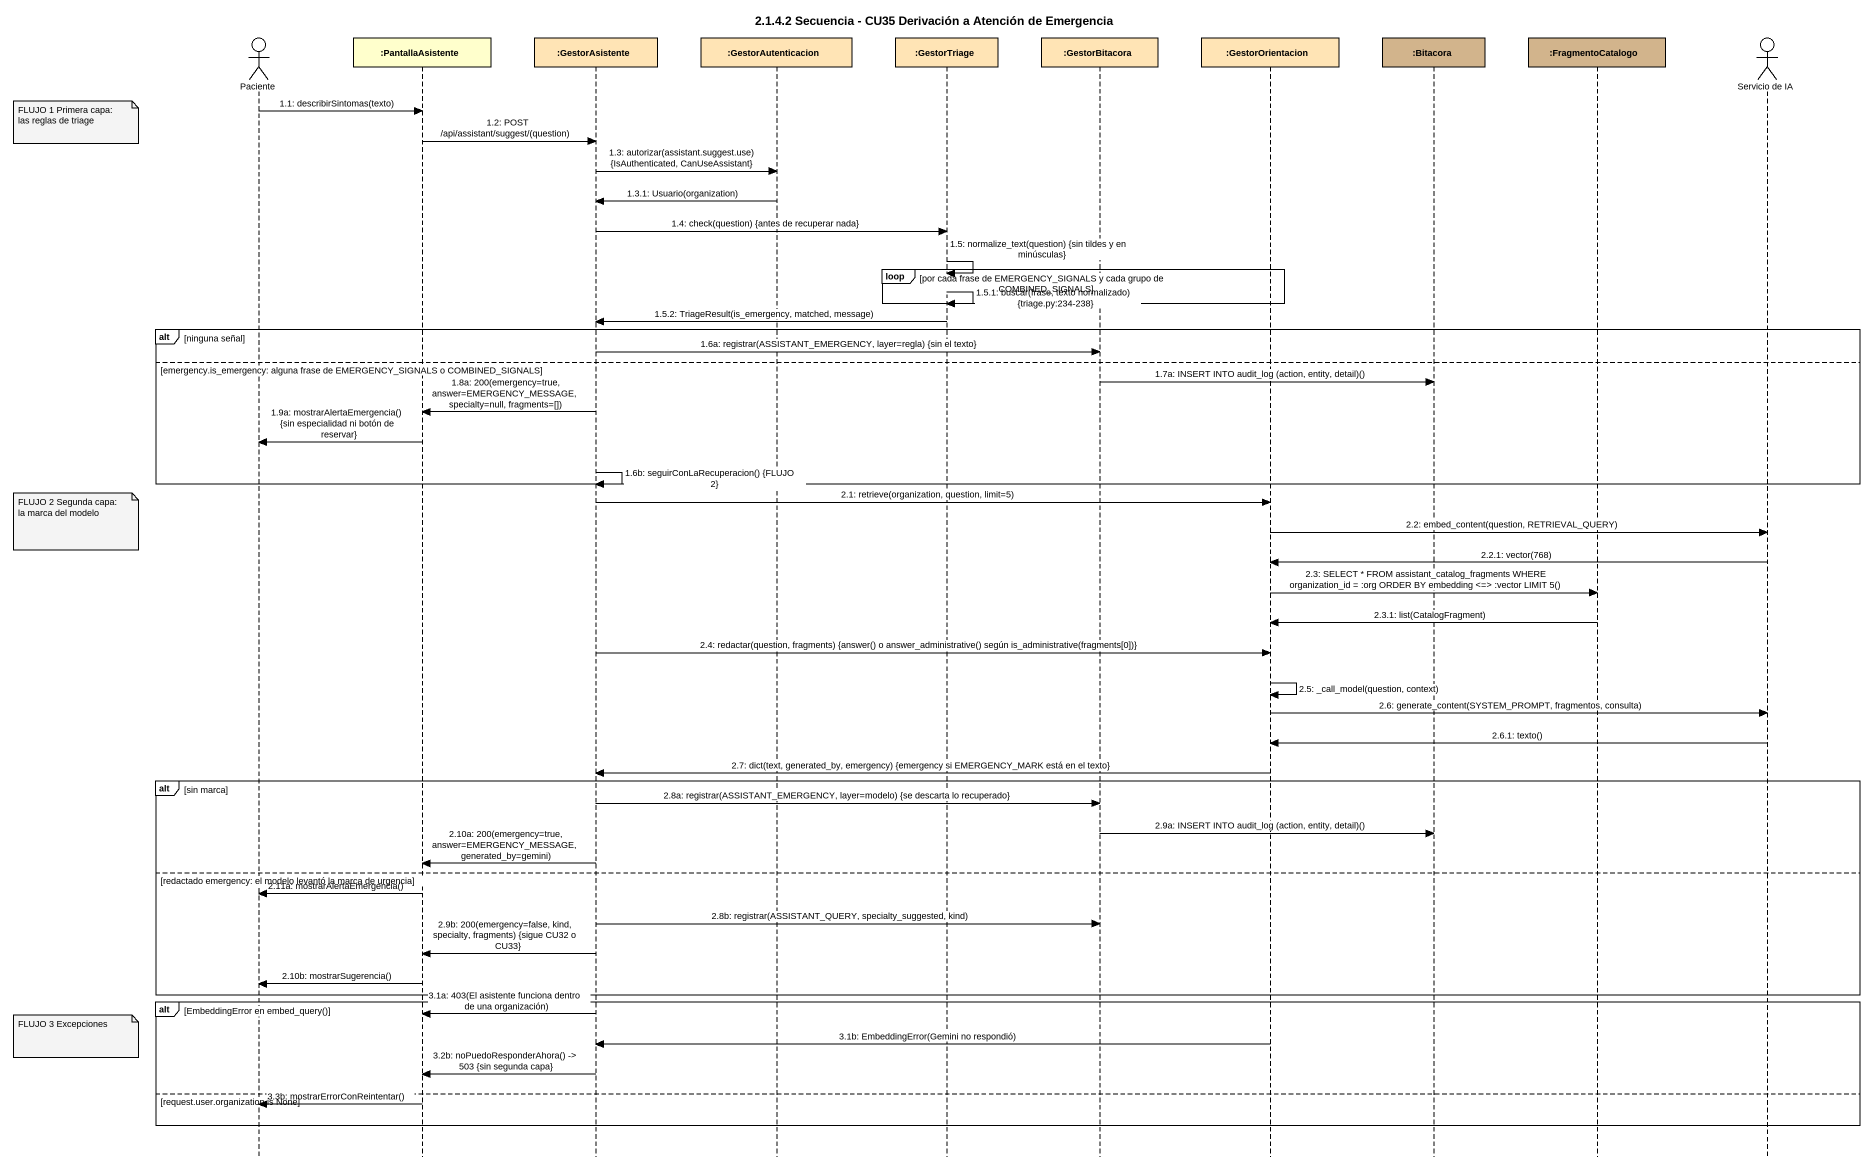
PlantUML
@startuml
title 2.1.4.2 Secuencia - CU35 Derivación a Atención de Emergencia
hide footbox
actor Paciente
participant ":PantallaAsistente" as PantallaAsistente
participant ":GestorAsistente" as GestorAsistente #FFE4B5
participant ":GestorAutenticacion" as GestorAutenticacion #FFE4B5
participant ":GestorTriage" as GestorTriage #FFE4B5
participant ":GestorBitacora" as GestorBitacora #FFE4B5
participant ":GestorOrientacion" as GestorOrientacion #FFE4B5
participant ":Bitacora" as Bitacora #D2B48C
participant ":FragmentoCatalogo" as FragmentoCatalogo #D2B48C
actor "Servicio de IA" as Servicio_de_IA

Paciente -> PantallaAsistente : 1.1: describirSintomas(texto)
note left of Paciente : FLUJO 1 Primera capa: las reglas de triage
PantallaAsistente -> GestorAsistente : 1.2: POST /api/assistant/suggest/(question)
GestorAsistente -> GestorAutenticacion : 1.3: autorizar(assistant.suggest.use) {IsAuthenticated, CanUseAssistant}
GestorAutenticacion -> GestorAsistente : 1.3.1: Usuario(organization)
GestorAsistente -> GestorTriage : 1.4: check(question) {antes de recuperar nada}
GestorTriage -> GestorTriage : 1.5: normalize_text(question) {sin tildes y en minúsculas}
loop por cada frase de EMERGENCY_SIGNALS y cada grupo de COMBINED_SIGNALS
  GestorTriage -> GestorTriage : 1.5.1: buscar(frase, texto normalizado) {triage.py:234-238}
end
GestorTriage -> GestorAsistente : 1.5.2: TriageResult(is_emergency, matched, message)
alt ninguna señal
  GestorAsistente -> GestorBitacora : 1.6a: registrar(ASSISTANT_EMERGENCY, layer=regla) {sin el texto}
else emergency.is_emergency: alguna frase de EMERGENCY_SIGNALS o COMBINED_SIGNALS
  GestorBitacora -> Bitacora : 1.7a: INSERT INTO audit_log (action, entity, detail)()
  GestorAsistente -> PantallaAsistente : 1.8a: 200(emergency=true, answer=EMERGENCY_MESSAGE, specialty=null, fragments=[])
  PantallaAsistente -> Paciente : 1.9a: mostrarAlertaEmergencia() {sin especialidad ni botón de reservar}
  GestorAsistente -> GestorAsistente : 1.6b: seguirConLaRecuperacion() {FLUJO 2}
end
GestorAsistente -> GestorOrientacion : 2.1: retrieve(organization, question, limit=5)
note left of Paciente : FLUJO 2 Segunda capa: la marca del modelo
GestorOrientacion -> Servicio_de_IA : 2.2: embed_content(question, RETRIEVAL_QUERY)
Servicio_de_IA -> GestorOrientacion : 2.2.1: vector(768)
GestorOrientacion -> FragmentoCatalogo : 2.3: SELECT * FROM assistant_catalog_fragments WHERE organization_id = :org ORDER BY embedding <=> :vector LIMIT 5()
FragmentoCatalogo -> GestorOrientacion : 2.3.1: list(CatalogFragment)
GestorAsistente -> GestorOrientacion : 2.4: redactar(question, fragments) {answer() o answer_administrative() según is_administrative(fragments[0])}
GestorOrientacion -> GestorOrientacion : 2.5: _call_model(question, context)
GestorOrientacion -> Servicio_de_IA : 2.6: generate_content(SYSTEM_PROMPT, fragmentos, consulta)
Servicio_de_IA -> GestorOrientacion : 2.6.1: texto()
GestorOrientacion -> GestorAsistente : 2.7: dict(text, generated_by, emergency) {emergency si EMERGENCY_MARK está en el texto}
alt sin marca
  GestorAsistente -> GestorBitacora : 2.8a: registrar(ASSISTANT_EMERGENCY, layer=modelo) {se descarta lo recuperado}
  GestorBitacora -> Bitacora : 2.9a: INSERT INTO audit_log (action, entity, detail)()
  GestorAsistente -> PantallaAsistente : 2.10a: 200(emergency=true, answer=EMERGENCY_MESSAGE, generated_by=gemini)
else redactado emergency: el modelo levantó la marca de urgencia
  PantallaAsistente -> Paciente : 2.11a: mostrarAlertaEmergencia()
  GestorAsistente -> GestorBitacora : 2.8b: registrar(ASSISTANT_QUERY, specialty_suggested, kind)
  GestorAsistente -> PantallaAsistente : 2.9b: 200(emergency=false, kind, specialty, fragments) {sigue CU32 o CU33}
  PantallaAsistente -> Paciente : 2.10b: mostrarSugerencia()
end
alt EmbeddingError en embed_query()
  GestorAsistente -> PantallaAsistente : 3.1a: 403(El asistente funciona dentro de una organización)
  note left of Paciente : FLUJO 3 Excepciones
  GestorOrientacion -> GestorAsistente : 3.1b: EmbeddingError(Gemini no respondió)
  GestorAsistente -> PantallaAsistente : 3.2b: noPuedoResponderAhora() -> 503 {sin segunda capa}
else request.user.organization is None
  PantallaAsistente -> Paciente : 3.3b: mostrarErrorConReintentar()
end
@enduml
